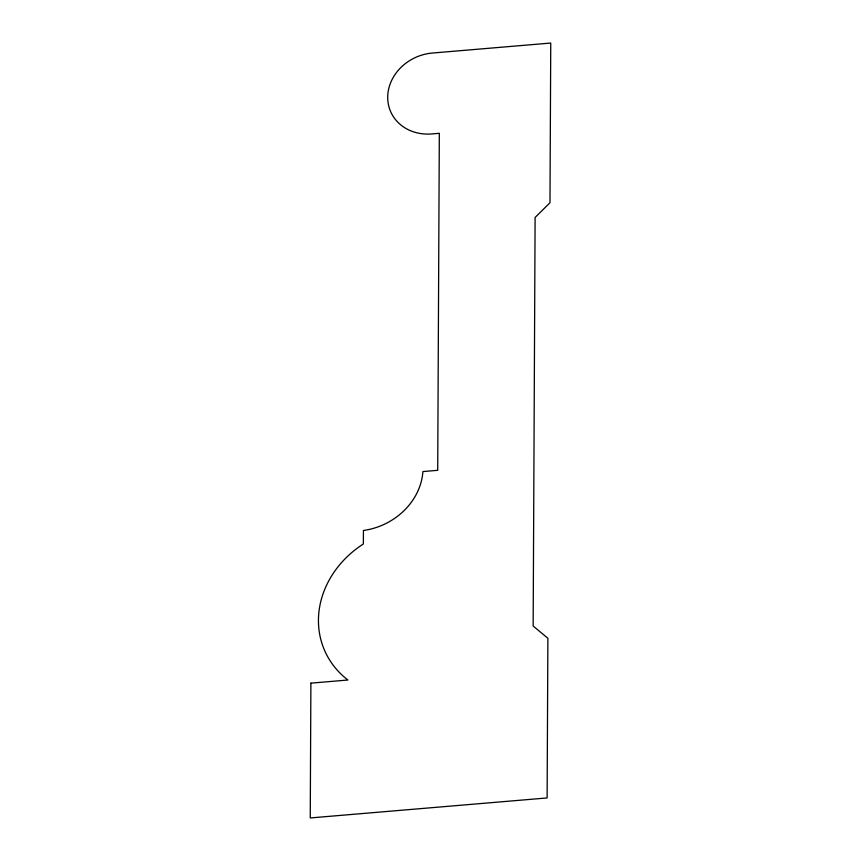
<?xml version="1.0" encoding="UTF-8"?>
<svg xmlns="http://www.w3.org/2000/svg" width="861" height="861" viewBox="0 0 861 861"><rect width="100%" height="100%" fill="white"/><g stroke="black" fill="none" stroke-linecap="round" stroke-linejoin="round"><path stroke-width="1.29" d="M310.896 683.15L310.251 817.95L547.122 797.943L547.887 638.27L533.153 626.033L535.111 217.456L549.985 202.733L550.749 43.05L432.319 53.048A45.267 39.66 -23.6 0 0 387.708 97.239A45.267 39.66 -23.6 0 0 431.921 133.929L439.325 133.304L437.711 470.31L422.902 471.57A64.231 56.288 -23.6 0 1 363.428 530.484L363.364 543.969A95.227 83.452 -23.6 0 0 347.909 680.018L310.896 683.15"/></g></svg>
